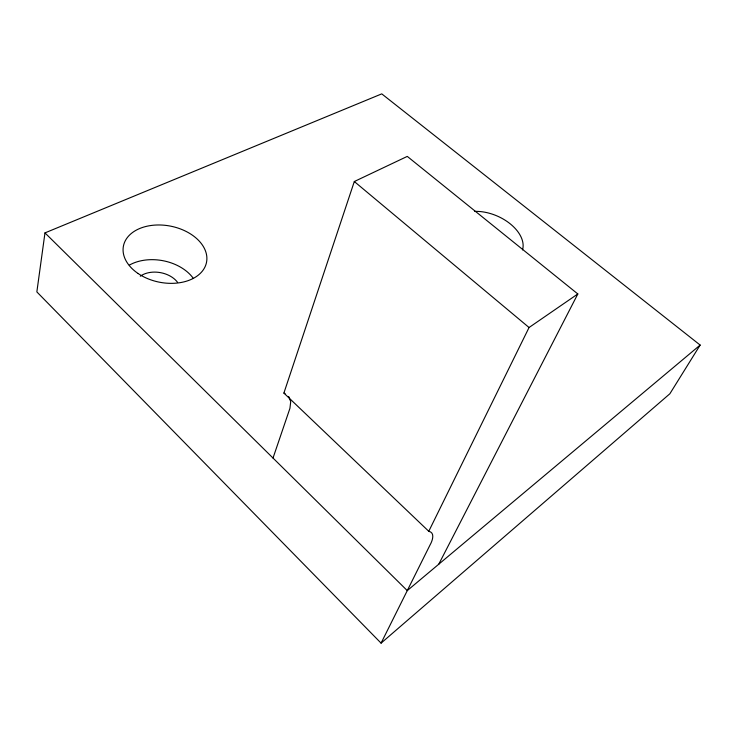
<?xml version="1.0" encoding="UTF-8"?>
<svg xmlns="http://www.w3.org/2000/svg" width="737" height="737" viewBox="0 0 737 737"><rect width="100%" height="100%" fill="white"/><g stroke="black" fill="none" stroke-linecap="round" stroke-linejoin="round"><path stroke-width="1.11" d="M44.975 232.892L36.85 291.907L381.075 643.134L669.859 393.77L700.15 345.063L381.757 93.866L44.975 232.892L407.275 590.613L700.15 345.063M381.075 643.134L430.132 544.79C432.352 540.912 435.364 532.593 428.768 531.303L283.892 393.07L354.313 181.523L407.285 156.401L577.826 293.962L438.773 564.201M273.012 458.046L289.936 408.326L290.71 401.637L288.72 396.543M428.768 531.303L529.055 327.514L577.826 293.962M283.892 393.07L285.09 393.632M354.313 181.523L529.055 327.514M474.757 211.39A36.822 22.681 23.5 0 1 510.216 223.836A36.822 22.681 23.5 0 1 522.524 249.926M129.353 265.117A41.336 28.771 10.3 0 1 192.965 277.895M140.288 276.2A23.142 16.103 10.3 0 1 177.617 282.418M137.994 273.445A42.331 28.577 11 0 0 206.249 263.487A42.331 28.577 11 0 0 150.707 225.54A42.331 28.577 11 0 0 137.994 273.445"/></g></svg>
